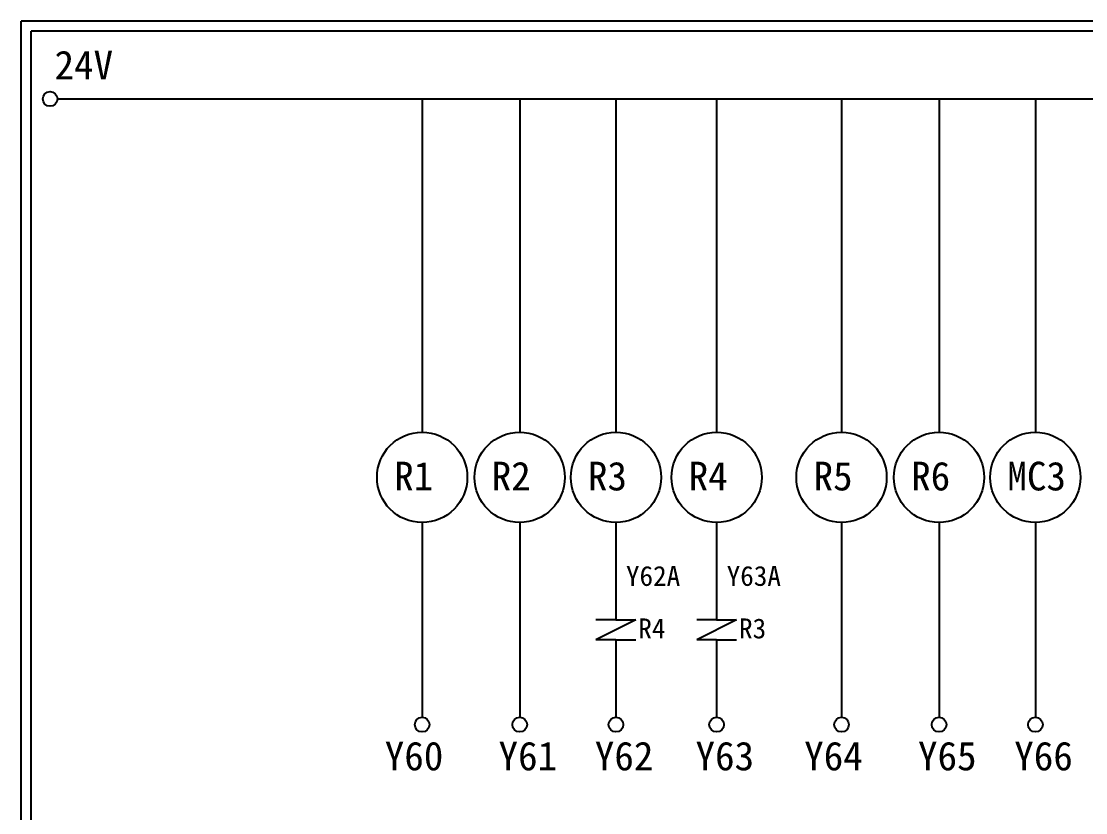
# Model space of a CAD drawing. Extents: x 926 to 1213, y 3 to 207.
# Drawn here: x 925.7 to 1059.2, y 107.6 to 207 of the extents above; entities that cross this region are included whole.
import ezdxf

# ---------------------------------------------------------------- set-up
doc = ezdxf.new("R2010")
doc.units = 0
doc.layers.add('圖框層', color=7, linetype='CONTINUOUS')
doc.layers.add('標尺寸層', color=3, linetype='CONTINUOUS')
doc.styles.add('STSL', font='KAIU.TTF')

msp = doc.modelspace()

# ---------------------------------------------------------------- linework, layer by layer
at = {"layer": '圖框層', "color": 7}
for p, q in [((1212.74, 206.97), (925.74, 206.97)), ((925.74, 3), (925.74, 206.97)), ((1211.49, 205.72), (926.99, 205.72)), ((926.99, 4.25), (926.99, 205.72))]:
    msp.add_line(p, q, dxfattribs=at)
at = {"layer": '標尺寸層', "color": 7}
for p, q in [((930.28, 197.22), (1207.88, 197.22)), ((976.01, 197.22), (976.01, 155.39)), ((988.24, 197.22), (988.24, 155.39)), ((1000.31, 197.22), (1000.31, 155.39)), ((1012.94, 197.22), (1012.94, 155.39)), ((1028.6, 197.22), (1028.6, 155.39)), ((1040.83, 197.22), (1040.83, 155.39)), ((1052.91, 197.22), (1052.91, 155.39)), ((976.01, 144.07), (976.01, 119.62)), ((988.24, 144.07), (988.24, 119.62)), ((1000.31, 144.07), (1000.31, 131.84)), ((1012.94, 144.07), (1012.94, 131.84)), ((1028.6, 144.07), (1028.6, 119.62)), ((1040.83, 144.07), (1040.83, 119.62)), ((1052.91, 144.07), (1052.91, 119.62)), ((1000.31, 129.34), (1000.31, 119.62)), ((1012.94, 129.34), (1012.94, 119.62))]:
    msp.add_line(p, q, dxfattribs=at)
at = {"layer": '標尺寸層'}
for p, q in [((1000.31, 131.84), (997.81, 131.84)), ((1002.81, 131.84), (997.81, 129.34)), ((1000.31, 131.84), (1002.81, 131.84)), ((1012.94, 131.84), (1010.44, 131.84)), ((1015.44, 131.84), (1010.44, 129.34)), ((1012.94, 131.84), (1015.44, 131.84)), ((1000.31, 129.34), (997.81, 129.34)), ((1000.31, 129.34), (1002.81, 129.34)), ((1012.94, 129.34), (1010.44, 129.34)), ((1012.94, 129.34), (1015.44, 129.34))]:
    msp.add_line(p, q, dxfattribs=at)
at = {"layer": '標尺寸層', "color": 7}
for centre, radius in [((929.36, 197.22), 0.92), ((976.01, 149.73), 5.66), ((988.24, 149.73), 5.66), ((1000.31, 149.73), 5.66), ((1012.94, 149.73), 5.66), ((1028.6, 149.73), 5.66), ((1040.83, 149.73), 5.66), ((1052.91, 149.73), 5.66), ((976.01, 118.7), 0.92), ((988.24, 118.7), 0.92), ((1000.31, 118.7), 0.92), ((1012.94, 118.7), 0.92), ((1028.6, 118.7), 0.92), ((1040.83, 118.7), 0.92), ((1052.91, 118.7), 0.92)]:
    msp.add_circle(centre, radius, dxfattribs=at)

# ---------------------------------------------------------------- texts
at = {"layer": '圖框層', "color": 4, "style": 'STSL'}
for s, height, p in [('24V', 3.6, (929.91, 199.68)), ('R1', 3.6, (972.5, 148.09)), ('R2', 3.6, (984.73, 148.09)), ('R3', 3.6, (996.8, 148.09)), ('R4', 3.6, (1009.43, 148.09)), ('R5', 3.6, (1025.09, 148.09)), ('R6', 3.6, (1037.33, 148.09)), ('MC3', 3.6, (1049.4, 148.09)), ('Y62A', 2.5, (1001.57, 136.11)), ('Y63A', 2.5, (1014.2, 136.11)), ('R4', 2.5, (1003.12, 129.52)), ('R3', 2.5, (1015.75, 129.52)), ('Y60', 3.6, (971.32, 112.96)), ('Y61', 3.6, (985.59, 112.96)), ('Y62', 3.6, (997.66, 112.96)), ('Y63', 3.6, (1010.29, 112.96)), ('Y64', 3.6, (1023.92, 112.96)), ('Y65', 3.6, (1038.19, 112.96)), ('Y66', 3.6, (1050.26, 112.96))]:
    msp.add_text(s, height=height, dxfattribs=at).set_placement(p)

doc.saveas('drawing.dxf')
